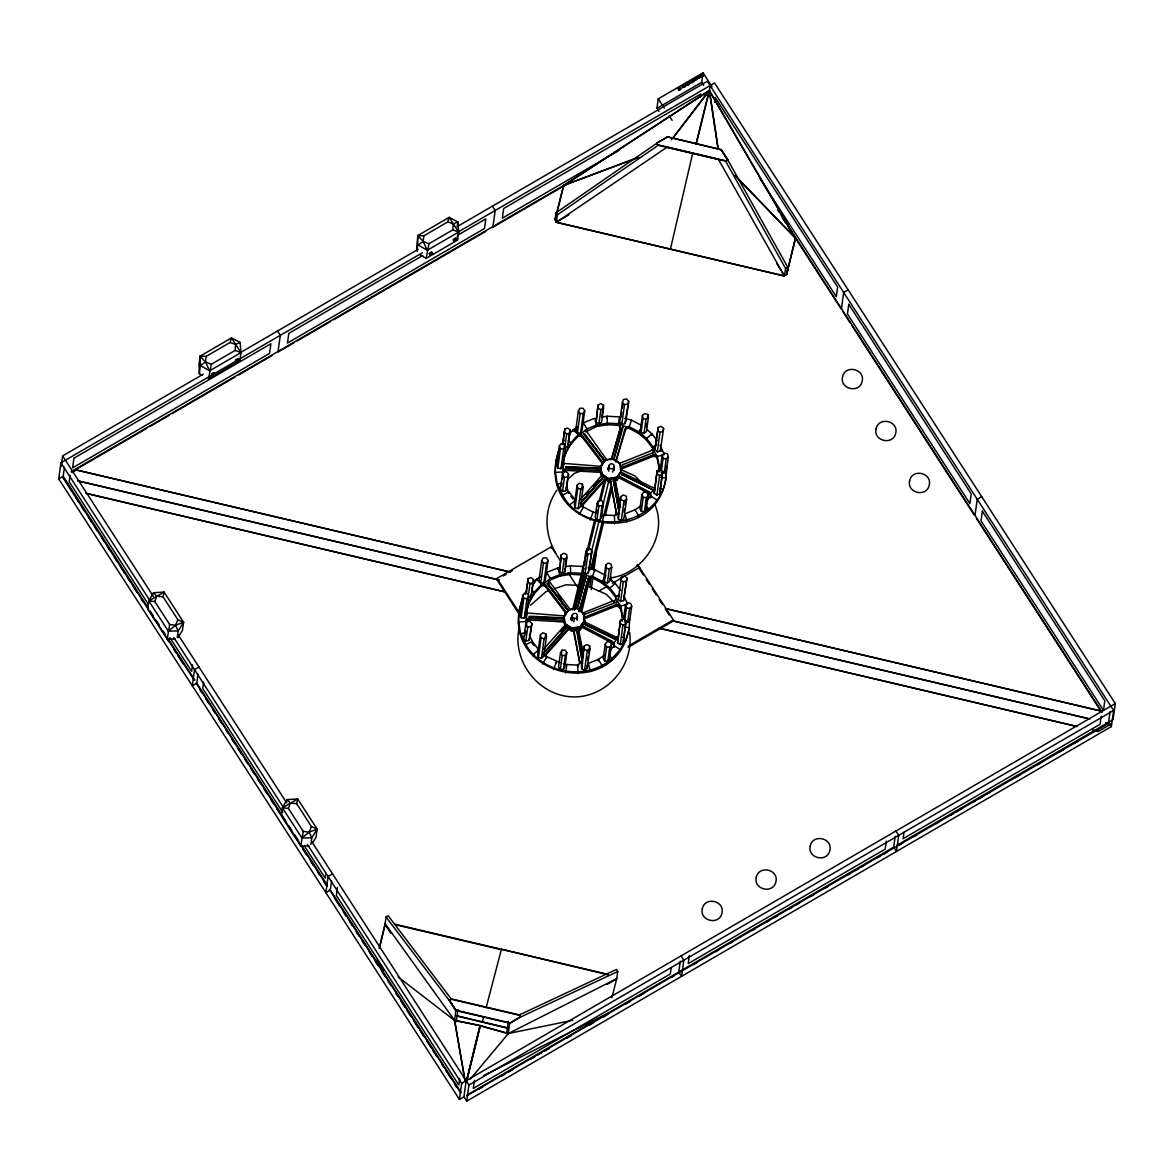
<?xml version="1.0" encoding="UTF-8"?>
<svg xmlns="http://www.w3.org/2000/svg" width="1174" height="1174" viewBox="0 0 1174 1174"><rect width="100%" height="100%" fill="white"/><g stroke="black" fill="none" stroke-linecap="round" stroke-linejoin="round"><path stroke-width="1.5" d="M519.231 627.635C510.866 664.543 544.281 702.287 582.333 696.285C612.021 691.501 633.725 662.253 629.66 632.478M529.225 617.025L529.283 616.233L563.359 617.759L563.3 618.537L529.225 617.025L563.344 618.155M565.883 467.428L565.956 466.65L598.975 468.118L598.901 468.896L565.883 467.428L565.956 466.65M625.771 627.18L629.352 627.752C614.75 706.161 494.445 673.949 522.562 598.637L519.055 611.669M519.275 610.084L518.541 623.57M666.318 467.854L666.538 466.269C668.035 554.906 529.9 532.879 559.235 449.04L555.728 462.086M555.948 460.487L555.214 473.973M622.279 621.295L622.646 616.262L620.679 606.048L615.91 598.916L616.379 596.48L609.966 588.042L601.778 581.145L592.21 576.155L589.774 576.581L581.746 573.294L570.902 572.736L560.233 574.482L550.268 578.459L543.738 583.933L541.64 584.388L534.405 592.195L529.298 601.279L526.436 611.228L527.097 612.989L525.776 623.174L526.671 619.241L529.019 618.316L563.74 620.386C565.354 628.545 576.419 631.553 582.099 625.595L584.359 621.677L616.306 637.203L618.346 637.071L613.841 643.073L614.017 647.226L613.841 643.073L611.962 641.195L582.099 625.595L581.878 627.18L578.048 629.748L582.275 651.321M622.499 619.711L622.646 616.262M629.132 629.337L629.587 619.153M658.952 471.699L659.318 466.665L657.337 456.451L652.583 449.319L653.052 446.898L646.639 438.445L638.451 431.562L628.882 426.558L626.432 426.984L618.404 423.711L607.574 423.139L596.906 424.885L586.941 428.862L580.411 434.336L578.298 434.791C570.08 442.202 564.474 452.239 562.889 463.231L565.956 451.682M659.084 471.845L659.318 466.665M665.805 479.755L666.098 472.961M617.568 642.97L620.444 620.386L623.277 619.05L625.947 620.723L625.786 623.761L623.071 643.308L620.239 644.658L617.568 642.97L620.444 620.386M623.071 643.308L625.947 620.723M654.241 493.373L657.117 470.803L659.949 469.453L662.606 471.141L662.444 474.164L659.729 493.711L656.912 495.061L654.241 493.373L657.117 470.803M659.729 493.711L662.606 471.141M574.996 608.587L583.713 578.151L583.595 574.468L583.933 576.566L574.732 608.69L570.094 609.409L566.25 611.977L563.99 615.895L563.52 621.971L565.34 626.138M577.226 619.652L577.3 618.302M620.899 472.168L621.281 467.59C619.667 459.43 608.616 456.422 602.922 462.38L600.662 466.298L600.193 472.374L602.013 476.556L600.413 470.789L565.692 468.734L563.344 469.644L562.434 473.577L563.769 463.392L563.109 461.646M607.721 469.673L608.47 467.149L608.249 468.734M613.899 470.055L613.973 468.705M679.511 87.991L680.538 89.65L679.408 89.444L679.1 90.471L678.014 88.857L679.203 89.092L679.232 88.153C682.123 87.918 681.36 90.016 679.673 87.903M199.331 373.655L200.446 365.569L200.123 356.148L206.213 356.353L230.031 342.514L231.469 337.921L240.171 342.47L240.963 352.611L239.834 360.697L208.488 378.909L211.32 364.278L235.152 350.424L235.651 344.422L231.469 337.921L200.123 356.148L199.008 364.233L199.331 373.655L202.383 375.401M420.057 254.846L426.162 258.353L428.994 243.722L452.826 229.869L453.325 223.867L449.143 217.366L417.797 235.578L416.887 249.959M230.031 342.514L235.651 344.422L240.963 352.611L209.603 370.823L205.465 361.974L206.213 356.353M447.705 221.945L453.325 223.867L458.638 232.056L427.277 250.267L423.139 241.418L423.887 235.798L447.705 221.945L449.143 217.366L457.845 221.915L458.638 232.056L457.508 240.142L426.162 258.353M466.151 1080.755L463.906 1096.883L459.43 1099.48L58.7 478.919L60.931 462.805L422.508 252.703M61.136 466.636L62.633 455.894L203.263 374.168M62.662 477.202L194.092 679.966M148.276 608.088L63.176 476.321L64.423 467.369M70.088 475.265L69.193 481.722L148.188 604.052M177.964 637.599L182.454 630.365L183.584 622.279L164.096 592.107L153.5 592.723L148.834 600.971L147.719 609.057L169.129 642.075M148.834 600.971L164.096 592.107L163.054 596.788L177.861 619.725L183.584 622.279L178.184 630.966L168.322 631.142L148.834 600.971L154.821 601.572L169.643 624.495L167.207 639.228L175.425 639.082M177.289 637.438L178.184 630.966L175.528 625.287L177.861 619.725M192.536 664.88L191.641 671.323L169.907 637.687M285.81 821.081L196.762 683.18L197.995 674.214M203.66 682.123L202.764 688.566L282.758 812.423M278.062 351.452L280.307 335.324L277.519 331.024M312.445 843.005L316.041 837.223L317.156 829.138L297.668 798.966L287.072 799.567L282.42 807.829L281.29 815.915L300.779 846.087L308.997 845.926M286.617 802.811L287.072 799.567L290.345 803.075L296.64 803.632L311.448 826.569L317.156 829.138L311.77 837.81L310.875 844.282M300.779 846.087L303.215 831.353L288.408 808.416L282.42 807.829L301.909 838.001L311.77 837.81L309.114 832.146L311.448 826.569M325.888 873.339L325.213 878.181L304.477 846.072M417.225 251.471L417.797 235.578L423.887 235.798M460.942 1092.275L330.334 890.024L331.582 881.072M337.466 887.353L336.351 895.424L458.799 1085.04L459.694 1078.583M457.185 226.773L457.845 221.915L453.325 223.867M386.041 916.997L449.172 1000.321L451.33 999.074L388.198 915.735L386.041 916.997L385.028 924.276L390.957 933.462M492.963 226.582L495.193 210.469L492.42 206.154M560.336 560.629L551.384 546.776L497.028 578.371L496.851 579.633L519.715 615.029M667.419 137.094L656.633 143.375L556.065 212.743L555.053 220.022L556.403 222.091L568.935 214.813M556.403 222.091L557.401 214.813L556.065 212.743M520.39 1016.728L509.795 1023.229L455.923 1010.55L449.422 1000.248L451.198 998.869L519.348 1014.894L520.331 1017.11L509.663 1023.39L508.21 1033.839M449.378 1000.615L451.198 998.869M454.426 1021.175L455.967 1010.183L449.422 1000.248M456.348 1021.659L458.036 1009.464M522.694 595.365L519.979 614.927L521.124 617.773L524.264 618.272L526.26 615.939L528.975 596.392L527.83 593.545L524.69 593.031L522.694 595.365L523.839 598.212L521.124 617.773M525.879 593.795L528.153 578.606L531.132 577.608L533.568 579.604L531.059 596.553L528.065 597.537L530.002 583.566L527.581 581.57M526.216 592.562L528.153 578.606M520.801 635.31L518.761 621.971L525.996 621.574L526.642 624.979M524.264 618.272L526.979 598.725L528.975 596.392M459.43 1099.48L461.676 1083.353L307.309 844.326M525.659 624.744L523.721 638.715L525.835 641.004L528.946 640.417L529.944 637.555L531.881 623.585L529.768 621.295L526.656 621.868L525.659 624.744L527.772 627.033L525.835 641.004M526.7 611.155L529.298 601.279M524.719 635.838L525.438 630.599M525.923 627.107L526.656 621.868M531.059 596.553L533.568 579.604M526.451 620.826L528.799 619.901L529.019 618.316M525.747 646.302L525.967 644.717L521.021 633.711L526.231 632.272M529.078 602.864L534.185 593.795L534.405 592.195L531.426 590.199M528.946 640.417L531.881 623.585M457.655 226.347L707.306 81.285L1113.612 710.461L1111.367 726.589L466.694 1101.183L468.925 1085.07L311.785 841.729M541.713 560.614L538.998 580.176L540.73 582.744L543.9 582.612L545.338 579.927L548.053 560.38L546.321 557.811L543.151 557.929L541.713 560.614L543.445 563.182L540.73 582.744M559.367 445.782L556.652 465.33L557.797 468.177L560.937 468.69L562.933 466.357L565.648 446.795L564.503 443.948L561.363 443.449L559.367 445.782L560.497 448.629L557.797 468.177M534.185 593.795L541.419 585.973L541.64 584.388L536.606 579.31L531.939 584.388M533.113 656.002L533.334 654.417L538.661 649.794L532.262 641.356L529.386 634.973M562.551 444.198L564.811 429.009L567.805 428.026L570.226 430.007L568.289 443.977L567.732 446.956L564.738 447.94M474.428 1080.388L473.313 1088.445L670.295 973.994L671.19 967.537M563.124 441.233L564.811 429.009M566.029 613.562L545.47 586.677L543.518 585.518L543.738 583.933L545.69 585.092L566.25 611.977L564.533 616.174M543.9 582.612L546.614 563.065L548.053 560.38M557.474 485.713L555.434 472.388L562.654 471.992M560.937 468.69L563.637 449.128L565.648 446.795M546.453 573.998L546.673 572.413L558.134 567.834L560.013 576.067L550.048 580.044L548.889 581.409L549.241 583.155L549.109 579.824L548.889 581.409M564.004 447.514L564.503 443.948M545.47 586.677L545.69 585.092M564.973 446.193L566.675 433.969L564.254 431.988M551.208 548.053L551.384 546.776M547.231 583.801L567.277 609.13L547.627 583.184M562.331 475.147L560.394 489.118L562.507 491.407L565.619 490.835L566.616 487.958L568.554 474.002L566.44 471.713L563.329 472.286L562.331 475.147L564.445 477.436L562.507 491.407M563.549 464.992L563.769 463.392L600.662 466.298M540.392 634.87L537.677 654.432L538.396 657.396L541.434 658.321L543.767 656.266L546.482 636.719L545.763 633.755L542.711 632.83L540.392 634.87L541.111 637.834L538.396 657.396M561.392 486.241L561.876 482.763M562.361 479.271L563.329 472.286M567.732 446.956L570.226 430.007M550.048 580.044L550.268 578.459L546.673 572.413M563.124 471.244L565.472 470.319L565.692 468.734M562.419 496.705L562.639 495.12L557.694 484.128L561.157 483.16M565.736 453.267L570.857 444.198L571.078 442.613L568.084 440.617M541.434 658.321L544.149 638.759L546.482 636.719M573.059 431.313L573.279 429.728L577.593 426.764M545.264 637.306L545.763 633.755M565.619 490.835L568.554 474.002M542.535 663.926L546.849 656.692L543.606 652.597M575.671 430.579L578.371 411.032L579.824 408.347L582.994 408.214L584.725 410.783L582.011 430.33L580.572 433.03L577.403 433.147L575.671 430.579L577.109 427.894M545.103 651.247L567.262 626.358M545.426 651.511L567.585 626.623M557.914 569.419L558.134 567.834M546.277 654.52L546.497 652.935L569.096 627.591L568.876 629.176L546.277 654.52L545.646 656.457L546.497 652.935M568.7 493.359L566.778 486.975M577.403 433.147L580.117 413.6L578.371 411.032M546.629 658.276L546.849 656.692L559.91 662.635M561.304 554.759L559.455 571.753L562.258 573.235L564.958 571.665L566.895 557.709L566.807 554.671L564.004 553.203L561.304 554.759L559.455 571.753M570.857 444.198L578.078 436.376L578.298 434.791L573.279 429.728L568.612 434.806M569.786 506.405L570.006 504.82L575.333 500.212L568.92 491.759L562.639 495.12C585.753 537.824 659.128 527.39 666.025 478.17L660.654 477.304M602.702 463.965L582.143 437.08L580.191 435.921L580.411 434.336L582.363 435.495L602.922 462.38L601.191 466.577M580.572 433.03L583.287 413.468L584.725 410.783M562.258 573.235L564.195 559.264L566.895 557.709M582.143 437.08L582.363 435.495M565.354 565.149L566.073 559.91M583.904 434.204L603.92 459.548L584.3 433.588M577.065 485.288L574.35 504.835L575.069 507.799L578.107 508.724L580.426 506.684L583.14 487.122L582.421 484.158L579.384 483.233L577.065 485.288L577.784 488.252L575.069 507.799M553.526 669.679L556.432 661.696L556.212 663.281M586.721 430.447L586.941 428.862L583.346 422.816L594.792 418.238L596.686 426.47L585.562 431.827L585.782 430.242L606.753 459.812M578.107 508.724L580.822 489.176L583.14 487.122M563.3 618.537L563.359 617.759M563.769 617.48L568.73 609.482L576.727 608.323L583.317 612.916L584.564 621.075L579.839 627.312L571.855 628.472L565.266 623.878L564.019 615.719M581.688 489.499L582.421 484.158M506.625 1033.502L508.313 1021.307M560.013 576.067L570.681 574.321L570.388 565.824L565.134 566.69M579.193 514.329L583.522 507.095L580.279 503.015M560.468 652.949L558.531 666.92L560.292 669.459L563.461 669.312L564.87 666.612L566.807 652.641L565.046 650.102L561.876 650.249L560.468 652.949L562.229 655.503L560.292 669.459M566.925 609.365L547.289 583.419M603.245 477.524L581.761 501.65L602.922 477.246M565.266 623.878L571.914 627.958L579.912 626.799L584.637 620.562M561.392 653.742L561.876 650.249M583.17 503.338L582.304 506.874L583.17 503.338L605.755 477.994L610.289 479.286L614.941 478.566L618.771 475.998L621.031 472.08L652.979 487.606L655.019 487.474L650.513 493.476L650.675 497.629L650.513 493.476L648.635 491.598L618.771 475.998L618.551 477.583L614.721 480.151L617.539 494.533M563.946 616.218L568.73 609.482M597.977 405.162L596.128 422.17L598.931 423.638L601.631 422.082L603.568 408.112L603.465 405.074L600.677 403.607L597.977 405.162L596.128 422.17M563.461 669.312L565.398 655.341L566.807 652.641M571.767 618.757L572.252 615.264L573.47 613.65L575.553 613.342L577.27 614.545L577.124 620.019M598.931 423.638L600.868 409.667L603.568 408.112M572.105 620.753L572.252 615.264M565.56 672.951L566.895 664.543L577.74 665.115L579.589 663.545L582.774 663.09M574.512 610.275L574.732 608.69M575.143 630.834L571.943 631.289L569.375 628.956M601.778 417.298L603.465 405.074M573.822 621.941L574.306 618.449L572.589 617.26M520.449 1017.11L519.113 1015.04L616.379 969.445L617.715 971.529L520.449 1017.11L519.348 1014.894M573.396 630.453L573.616 628.868L579.751 662.796L573.396 630.453L568.876 629.176M576.727 608.323L583.243 613.43L584.564 621.075M583.375 576.067L581.526 574.878L582.847 566.47L570.388 565.824M577.05 608.249L585.914 576.537M582.627 568.069L582.847 566.47M583.052 571.489L585.767 551.927L586.795 549.08L589.906 548.537L592.004 550.841L588.262 573.25L585.136 573.793L583.052 571.489L584.08 568.627M590.199 520.082L593.09 512.099L596.583 513.053M584.579 565.076L585.312 559.734M585.811 556.183L586.795 549.08M576.405 628.926L582.069 661.094M588.291 578.474L579.046 611.566L588.291 578.474L589.774 576.581L588.071 580.059M583.713 578.151L583.933 576.566M598.901 468.896L598.975 468.118M585.136 573.793L587.851 554.245L585.767 551.927M606.841 417.812L607.061 416.227L619.52 416.887L618.184 425.296L620.048 426.47L620.386 428.554L611.669 458.99M600.618 466.636L605.402 459.9L613.4 458.741L619.989 463.319L621.237 471.478L616.511 477.715L608.514 478.875L601.939 474.281L600.618 466.636L605.402 459.9M596.686 426.47L607.354 424.724L607.061 416.227L601.807 417.093M597.14 503.367L595.203 517.323L596.964 519.877L600.134 519.715L601.543 517.015L603.48 503.044L601.719 500.506L598.549 500.667L597.14 503.367L598.901 505.906L596.964 519.877M603.583 459.782L583.948 433.822M601.939 474.281L600.677 466.122M588.262 573.25L592.004 550.841M597.815 505.891L598.549 500.667M584.74 614.31L616.482 602.262M577.52 666.7L577.74 665.115L578.019 673.597M584.901 614.677L584.799 613.929M584.359 621.677L584.138 623.262L584.608 617.186L582.788 613.004L579.266 609.981M584.168 624.274L584.417 623.541L615 638.436L614.75 639.184L584.168 624.274L584.417 623.541M589.891 587.059L591.358 576.478M592.342 569.419L593.809 558.839M658.937 111.413L656.941 108.346L658.262 98.821L703.035 72.817L711.972 86.671M619.52 594.807L616.379 596.48L616.159 598.065L609.746 589.627L601.558 582.744L591.99 577.74L594.88 569.757L605.887 575.495M593.354 566.837L593.839 563.315M582.95 504.937L605.535 479.579L605.755 477.994L602.233 474.956L580.396 499.478M600.134 519.715L602.071 505.745L603.48 503.044M591.241 589.597L592.943 577.256M593.927 570.212L596.377 552.572L595.79 549.212M608.426 469.16L608.91 465.682L610.142 464.053L612.226 463.759L613.929 464.948L613.797 470.422M584.153 646.214L581.438 665.775L581.717 668.798L584.593 670.119L587.205 668.402L589.92 648.855L589.627 645.817L586.751 644.511L584.153 646.214L581.717 668.798M594.66 571.342L594.88 569.757L588.013 567.878M608.778 471.156L608.91 465.682M602.233 523.355L603.568 514.946L614.398 515.518L616.247 513.948L619.432 513.493M603.348 516.531L603.568 514.946M608.514 478.875L601.998 473.782M611.801 481.237L608.602 481.707L606.048 479.359M656.809 142.949L657.807 145.165L725.943 161.19L727.719 159.811L721.218 149.509L667.36 136.83L656.809 142.949L657.807 145.165M610.069 480.87L610.289 479.286L616.423 513.199L610.069 480.87L605.535 479.579M613.4 458.741L610.128 459.709M584.593 670.119L587.308 650.557L589.92 648.855M614.031 457.699L622.587 426.94M612.564 472.051L614.281 466.944M622.425 402.344L619.711 421.892L621.809 424.21L624.92 423.667L625.962 420.806L628.677 401.259L626.578 398.94L623.467 399.483L622.425 402.344L624.524 404.648L621.809 424.21M621.002 417.254L621.736 411.927M622.235 408.361L622.719 404.81M587.66 660.037L588.159 656.486M588.644 652.935L589.627 645.817M620.048 426.47L620.268 424.885L620.386 428.554M613.254 480.327L619.109 511.82L613.664 480.269M614.721 480.151L614.941 478.566L620.576 507.329M601.558 582.744L604.859 576.918M616.511 477.715L621.31 470.979M590.287 671.587L588.409 663.354L598.358 659.377L604.199 655.371M624.92 423.667L628.677 401.259M605.769 564.958L603.832 578.929L604.375 581.922L607.354 583.008L609.79 581.101L611.727 567.145L611.199 564.151L608.22 563.05L605.769 564.958L606.312 567.967L604.375 581.922M619.989 463.319L621.237 471.478M624.744 430.462L626.432 426.984L615.719 461.969L624.964 428.877M667.36 136.83L721.174 149.876L727.719 159.811M622.396 464.831L653.14 452.68M622.558 465.197L622.455 464.449M614.692 524.015L614.398 515.518M616.027 515.533L616.644 511.615M621.882 475.059L622.132 474.325L651.614 489.235L622.073 474.707M607.354 583.008L609.291 569.052L611.727 567.145M656.193 445.21L653.052 446.898L652.832 448.483L646.419 440.045L638.23 433.147L628.662 428.143L631.553 420.16L640.989 425.091M620.811 496.631L618.111 516.178L618.39 519.202L621.266 520.522L623.864 518.805L626.578 499.258L626.3 496.235L623.423 494.914L620.811 496.631L618.39 519.202M598.138 660.962L598.358 659.377L601.968 665.438L601.748 667.023M609.746 589.627L609.966 588.042L615.308 583.419L620.562 590.361M621.266 520.522L623.981 500.975L626.578 499.258M605.212 644.218L603.275 658.174L604.654 660.933L607.824 661.197L609.614 658.717L611.551 644.746L610.172 641.987L607.002 641.723L605.212 644.218L606.591 646.962L604.654 660.933M624.084 512.231L624.583 508.68M625.067 505.113L625.566 501.562M624.847 515.357L625.067 513.772L635.031 509.795L640.872 505.789M613.767 602.145L615.91 598.916M638.23 433.147L641.532 427.321M626.96 522.004L625.067 513.772M607.824 661.197L609.761 647.226L611.551 644.746M616.306 601.895L616.423 602.644M642.442 415.376L640.505 429.332L641.033 432.34L644.012 433.426L646.463 431.518L648.4 417.548L647.857 414.554L644.878 413.468L642.442 415.376L642.97 418.37L641.033 432.34M616.497 604.449L584.608 617.186L584.388 618.771L616.277 606.033L616.497 604.449L618.918 604.434L618.698 606.019L620.459 607.633L622.425 617.847M613.62 644.658L611.742 642.78L611.962 641.195M618.228 599.488L621.545 576.962L624.539 576.008L626.945 578.034L623.629 600.56L620.62 601.514L618.228 599.488L618.83 596.524M611.801 660.111L612.021 658.526L620.21 649.633L626.08 639.199L629.352 627.752M620.62 601.514L623.335 581.952L620.929 579.941L621.545 576.962M644.012 433.426L645.949 419.456L648.4 417.548M616.086 638.788L616.306 637.203M620.459 607.633L620.679 606.048L627.606 604.126L624.084 596.275M646.17 426.778L646.654 423.286M647.373 418.047L647.857 414.554M623.629 600.56L626.945 578.034M646.419 440.045L646.639 438.445L651.981 433.837L657.235 440.764M623.555 618.889L625.493 604.918L627.635 602.702L630.731 603.392L631.7 606.283L629.763 620.254L627.62 622.469L624.524 621.78M620.239 644.658L622.954 625.096L625.786 623.761M638.407 517.426L638.627 515.841L635.031 509.795M619.989 651.218L620.21 649.633L614.237 645.641L609.497 650.792M641.885 494.621L639.947 508.591L641.312 511.336L644.482 511.6L646.272 509.12L648.209 495.149L646.83 492.405L643.675 492.141L641.885 494.621L643.264 497.365L641.312 511.336M624.759 620.033L626.461 607.824L625.493 604.918M651.761 435.422L651.981 433.837L646.595 429.302M703.696 85.409L701.714 82.327L703.035 72.817M700.232 97.251L700.687 94.023L503.705 208.488L502.355 218.159L618.977 150.404M627.62 622.469L629.558 608.499L631.7 606.283M625.859 640.784L626.08 639.199L622.205 637.012M652.362 450.904L652.583 449.319L650.645 450.963L619.461 463.422M644.482 511.6L646.419 497.629L648.209 495.149M652.979 452.298L653.096 453.061M653.17 454.852L621.281 467.59L621.061 469.174L652.949 456.437L653.17 454.852L655.591 454.837L655.371 456.437L657.117 458.051L659.098 468.25M650.293 495.061L648.415 493.183L648.635 491.598M654.887 449.891L658.203 427.38L661.211 426.411L663.618 428.437L660.302 450.963L657.293 451.917L654.887 449.891L658.203 427.38M636.616 565.398L639.537 567.512L639.36 568.788L643.337 574.937M648.474 510.529L648.694 508.929L646.243 506.361M651.423 489.587L651.673 488.854M657.293 451.917L660.008 432.37L657.601 430.344M657.117 458.051L657.337 456.451L664.279 454.529L660.037 445.107M709.345 90.97L710.094 85.599M660.228 469.292L662.165 455.321L664.293 453.105L667.404 453.795L668.373 456.701L666.436 470.657L664.293 472.873L661.182 472.197L663.119 458.227L662.165 455.321M656.912 495.061L659.612 475.514L662.444 474.164M656.648 501.636L656.868 500.051L650.895 496.044L646.155 501.21M714.54 102.285L715.201 97.442L837.649 287.058L836.314 296.728L760.282 178.991M664.293 472.873L666.23 458.917L668.373 456.701M662.532 491.202L662.752 489.617L660.17 488.149M725.943 161.19L727.763 159.444M617.715 971.529L616.702 978.808L607.31 984.267M637.555 564.445L673.333 619.843L673.157 621.119L628.119 647.285M680.289 961.257L678.807 972.013L681.58 976.328L683.826 960.2L681.037 955.885M689.329 955.519L688.199 963.59L885.181 849.125L886.311 841.068M784.584 275.758L785.597 268.479L725.752 161.366L727.909 160.119L787.754 267.232L786.741 274.511L784.584 275.758L776.674 263.519M841.435 308.571L843.666 292.443L848.142 289.846M895.938 831.016L898.712 835.33L896.481 851.458L893.693 847.144L895.19 836.402M903.995 832.263L903.1 838.72L1100.082 724.255L1101.197 716.199M975.007 515.43L977.238 499.302L981.728 496.705M1110.076 711.532L1108.579 722.274L1111.367 726.589M1108.755 723.316L466.914 1095.694M458.858 231.586L714.57 83.002L1115.3 703.549L1113.069 719.677L896.848 845.309M579.589 663.545L579.971 661.197M689.505 83.706L688.36 83.706L688.933 82.694M482.309 1022.305L483.791 1016.596M663.618 428.437L663.017 431.416L660.008 432.37M660.302 450.963L660.903 447.984M296.64 803.632L297.668 798.966L282.42 807.829M670.427 249.123L692.66 153.354M379.261 948.093L385.204 923.835L454.705 1020.558L465.124 1081.019M379.422 948.313L385.204 923.835M572.604 609.79L581.335 574.174M583.082 567.042L594.426 520.742M596.172 513.625L597.052 510.059M599.239 501.151L604.478 479.784M574.071 609.115L582.363 575.275M588.482 550.342L595.893 520.067M600.706 500.476L605.931 479.109M591.3 552.47L598.725 522.195M601.778 509.736L608.763 481.237M580.484 610.627L588.35 578.562M590.522 569.669L601.88 523.355M603.627 516.237L611.038 485.963M466.43 1080.887L480.005 1025.445L454.543 1020.323L464.963 1080.784M695.962 144.226L709.125 90.53L795.312 238.381L786.609 274.613L795.532 238.234L709.507 90.618L563.667 185.712L555.082 219.846L563.505 185.492L709.125 90.53L671.455 139.706M466.592 1081.107L480.166 1025.68L508.401 1033.487L470.319 1079.067M581.673 611.918L590.405 576.302M592.151 569.185L603.509 522.885M605.256 515.753L612.241 487.269M696.123 144.461L709.507 90.618L718.253 148.981M466.797 1080.975L480.386 1025.533M611.889 997.68L616.732 978.632L508.195 1033.619L480.166 1025.68L454.705 1020.558L398.03 976.915M486.109 1007.732L501.43 949.252L608.264 974.816M614.442 457.816L622.998 427.057M577.461 608.367L586.325 576.639M611.405 459.093L620.606 426.969M154.821 601.572L156.758 596.231L153.5 592.723M288.408 808.416L290.345 803.075M556.872 490.218C543.577 509.09 544.266 533.832 555.845 553.35M622.132 474.325L651.614 489.235M614.75 639.184L615 638.436M561.744 444.579L564.268 440.103M525.072 594.161L526.759 591.182M571.122 617.92L571.797 616.746L570.902 619.505M556.344 222.341L666.891 147.278L718.444 159.415L784.437 276.007L556.373 222.282L784.437 276.007M652.993 491.466L654.798 489.059M618.566 477.539L616.599 480.548L619.432 476.805M594.293 555.317L596.377 552.572M577.608 616.526L576.375 618.155L574.306 618.449M582.832 625.889L579.927 630.13L582.774 626.402M672.717 138.473L709.287 90.765L718.033 149.113M581.761 501.65L602.878 477.627M586.237 494.254L588.658 491.524M593.516 486.08L598.373 480.636M543.723 649.075L565.56 624.553M560.497 631.597L564.136 627.503M534.053 583.449L536.606 579.31L540.921 576.361M568.084 478.963L574.541 473.269L582.818 470.407M530.472 605.344L545.969 591.681L549.285 590.537M697.048 79.48L696.813 77.939L696.93 79.26M431.269 252.938C434.277 249.651 425.868 255.389 430.462 253.481M455.263 238.997C457.992 235.636 449.598 241.991 454.866 239.276M168.322 631.142L175.528 625.287L183.584 622.279M301.909 838.001L309.114 832.146L317.156 829.138M691.824 82.048L692.366 81.74C689.593 80.551 691.354 83.838 693.071 82.356L692.014 80.727L692.234 81.564M211.32 364.278L205.465 361.974L200.446 365.569L209.603 370.823M428.994 243.722L423.139 241.418L418.12 244.999L427.277 250.267M237.192 359.831C241.374 356.412 232.628 361.108 236.356 360.33M557.401 214.813L657.983 145.444L656.633 143.375M508.401 1033.487L572.633 1020.309M608.103 1013.133L483.952 1075.399M212.787 374.036C217.66 370.837 209.559 373.904 211.98 374.433M688.742 81.975L689.622 83.75M656.941 108.346L701.714 82.327M239.599 353.051L418.149 249.314M422.757 255.521L288.819 333.357L287.469 343.028L484.451 228.563L485.801 218.892L457.434 235.372M58.7 478.919L63.176 476.321M71.071 471.728L571.958 180.679M72.172 471.669L146.677 428.393M149.846 426.544L168.865 415.493M172.035 413.659L235.431 376.81M238.601 374.976L271.884 355.634M278.223 351.951L294.072 342.735M297.242 340.9L330.525 321.559M333.695 319.71L485.86 231.293M492.2 227.609L566.704 184.318M72.098 472.491L76.398 469.982L510.294 572.061L76.398 469.996M785.597 268.479L787.754 267.232M198.993 667.052L194.517 669.65L192.272 685.777L196.762 683.18M503.059 576.023L506.17 574.218M509.281 572.413L512.378 570.608M598.769 591.212L606.327 586.824M612.358 583.317L639.537 567.512M628.295 646.023L673.333 619.843M332.565 873.896L328.089 876.508L325.858 892.622L330.334 890.024M461.676 1083.353L1115.3 703.549M468.925 1085.07L1113.612 710.461M467.076 1095.049L893.693 847.144M479.52 1088.958L482.69 1087.109M501.709 1076.059L504.879 1074.225M508.048 1072.376L512.803 1069.617M530.237 1059.491L534.992 1056.717M538.162 1054.883L541.331 1053.034M544.501 1051.2L549.256 1048.426M566.69 1038.3L571.444 1035.541M588.878 1025.401L593.633 1022.642M603.143 1017.124L607.897 1014.351M625.331 1004.225L630.086 1001.466M639.595 995.934L644.35 993.175M671.293 977.516L674.463 975.667M693.496 964.617L696.666 962.783M715.685 951.732L718.855 949.883M729.949 943.441L733.119 941.592M752.138 930.542L755.308 928.707M766.402 922.25L769.572 920.416M774.326 917.657L777.496 915.808M788.59 909.366L791.76 907.517M796.515 904.758L799.685 902.909M810.779 896.466L813.949 894.632M825.043 888.175L828.213 886.341M847.232 875.29L850.402 873.441M855.156 870.682L858.326 868.833M861.496 866.999L864.666 865.15M877.345 857.783L880.515 855.949M883.684 854.1L886.854 852.265M899.533 844.898L902.703 843.049M913.812 836.607L916.982 834.758M936.001 823.708L939.171 821.873M950.265 815.416L953.435 813.582M956.605 811.733L961.359 808.974M972.454 802.532L975.623 800.683M978.793 798.848L983.548 796.075M986.718 794.24L989.887 792.391M1015.246 777.658L1020.001 774.899M1037.434 764.758L1042.189 761.999M1059.623 751.874L1064.378 749.115M1073.887 743.582L1078.642 740.823M1098.204 731.475L1092.847 730.213L1098.204 731.49L1111.118 723.962L1105.761 722.729L1109.342 723.551M532.262 641.356L525.967 644.717C543.019 674.052 586.648 680.979 612.021 658.526L609.57 655.958M235.651 344.422L240.171 342.47M582.788 613.004L613.987 600.56M638.597 157.213L563.505 185.492L638.759 157.433M554.245 588.82L565.839 584.799L579.985 585.415M610.906 577.872C643.807 573.264 668.769 534.654 654.461 503.617M566.675 433.969L569.669 432.986M530.002 583.566L532.996 582.583M623.335 581.952L626.344 580.998M578.078 436.376L580.191 435.921M541.419 585.973L543.518 585.518M564.445 477.436L567.556 476.864M527.772 627.033L530.883 626.461M624.524 404.648L627.635 404.105M626.212 428.569L628.662 428.143M587.851 554.245L590.977 553.702M589.553 578.166L591.99 577.74M613.048 468.558L610.964 468.852L609.262 467.663M608.587 478.361L616.585 477.202M568.671 609.996L575.069 609.071M572.002 630.79L575.201 630.321M598.901 505.906L602.071 505.745M562.229 655.503L565.398 655.341M580.117 413.6L583.287 413.468M543.445 563.182L546.614 563.065M652.949 456.437L655.371 456.437M616.277 606.033L618.698 606.019M565.897 467.032L598.96 468.514M607.354 424.724L618.184 425.296M570.681 574.321L581.526 574.878M565.472 470.319L600.193 472.374M563.99 615.895L527.097 612.989M528.799 619.901L563.52 621.971M643.264 497.365L646.419 497.629M606.591 646.962L609.761 647.226M156.758 596.231L163.054 596.788M169.643 624.495L175.528 625.287M303.215 831.353L309.114 832.146M182.586 623.966L182.528 623.174M560.497 448.629L563.637 449.128M523.839 598.212L526.979 598.725M663.119 458.227L666.23 458.917M626.461 607.824L629.558 608.499M657.851 144.784L726.002 160.823M394.508 924.099L608.352 974.405M396.21 924.921L499.566 949.238M451.139 999.235L519.29 1015.275M455.967 1010.183L509.839 1022.862M508.166 1027.969L456.613 1015.848L508.093 1028.38M624.685 418.296L631.553 420.16M563.403 663.589L566.895 664.543M577.784 488.252L580.822 489.176M541.111 637.834L544.149 638.759M642.97 418.37L645.949 419.456M606.312 567.967L609.291 569.052M452.826 229.869L458.638 232.056M235.152 350.424L240.963 352.611M620.459 469.468L634.973 475.925L643.425 484.671M587.059 585.723L606.386 594.337L613.65 601.822M621.105 499.654L623.981 500.975M584.432 649.251L587.308 650.557M584.226 623.893L614.941 638.817M618.551 477.583L648.415 493.183M583.522 507.095L593.09 512.099M581.878 627.18L611.742 642.78M598.065 408.2L600.868 409.667M561.392 557.797L564.195 559.264M656.956 473.826L659.612 475.514M620.283 623.423L622.954 625.096M614.648 460.164L618.595 462.908M605.975 479.858L608.602 481.707M567.981 628.545L571.943 631.289M609.922 578.899L615.308 583.419M617.275 605.564L620.899 609.321M734.983 175.322L795.532 238.234L737.287 178.081M697.738 78.35C700.042 79.069 696.05 76.912 698.325 77.792M689.96 82.87C692.176 83.559 688.184 81.402 690.547 82.312M417.797 235.578L423.139 241.418M200.123 356.148L205.465 361.974M584.241 433.969L603.92 459.548M547.568 583.566L567.277 609.13M570.843 496.162L572.971 498.979M532.042 642.941L534.17 645.759M549.461 581.57L570.094 609.409M557.929 594.88L561.187 599.268M376.282 960.215L380.699 966.349M381.594 967.611L383.722 970.56M777.496 209.588L779.492 212.67M781.077 215.106L1101.887 711.899M782.383 217.924L785.377 222.546M788.356 227.169L841.098 308.835M843.093 311.917L850.049 322.703M852.045 325.785L974.435 515.298M976.416 518.38L1101.799 712.53M721.203 149.729L727.909 160.119M658.262 98.821L664.235 108.067M669.195 115.756L672.174 120.379M646.316 579.56L649.31 584.182M652.289 588.79L656.266 594.954M659.245 599.562L662.224 604.184M665.203 608.807L669.18 614.956M568.289 572.941L577.226 586.795M497.028 578.371L519.891 613.767M449.172 1000.321L455.879 1010.711M62.633 455.894L153.471 596.568M178.213 634.87L286.06 801.886M60.931 462.805L149.993 600.706M173.737 637.467L283.565 807.551M150.257 611.155L153.222 615.748M156.186 620.356L159.15 624.95M163.113 631.084L165.094 634.136M168.058 638.744L194.781 680.113M288.775 825.674L291.739 830.267M294.718 834.861L298.666 840.995M301.645 845.588L327.37 885.431M463.906 1096.883L466.694 1101.183M63.484 477.48L71.511 489.94M196.087 683.048L327.429 886.429M329.424 889.51L460.766 1092.906M69.633 487.988L71.614 491.07M75.606 497.233L78.585 501.856M81.578 506.478L84.557 511.101M88.534 517.264L91.528 521.887M94.507 526.51L97.486 531.132M101.478 537.296L104.457 541.918M107.436 546.541L110.429 551.164M114.406 557.327L117.385 561.95M120.379 566.572L124.356 572.736M127.35 577.359L130.329 581.981M133.308 586.604L137.299 592.767M141.276 598.931L143.257 602.013M174.104 649.78L176.1 652.861M178.096 655.943L183.071 663.648M199.976 689.842L201.972 692.924M205.949 699.088L208.943 703.71M212.92 709.874L214.901 712.956M218.892 719.119L221.871 723.742M225.848 729.905L227.844 732.987M231.821 739.15L234.8 743.773M237.794 748.396L241.771 754.559M244.75 759.182L247.743 763.804M250.722 768.427L254.714 774.591M257.693 779.213L260.672 783.836M263.666 788.458L267.643 794.622M270.622 799.245L273.615 803.867M276.594 808.49L280.571 814.653M302.466 848.553L306.443 854.716M310.435 860.88L313.414 865.502M317.391 871.666L319.387 874.747M323.364 880.911L326.343 885.534M334.311 897.861L339.286 905.565M343.263 911.728L346.257 916.351M349.236 920.974L352.215 925.596M356.206 931.76L359.185 936.382M362.164 941.005L365.158 945.628M369.135 951.791L372.114 956.414M375.108 961.036L378.087 965.659M382.078 971.823L385.057 976.445M388.036 981.068L391.03 985.69M396.005 993.395L397.986 996.477M400.98 1001.099L404.957 1007.263M406.952 1010.344L410.929 1016.508M413.908 1021.116L417.885 1027.279M419.881 1030.361L423.858 1036.525M426.852 1041.147L430.829 1047.311M432.824 1050.392L436.801 1056.556M441.776 1064.26L443.757 1067.342M445.753 1070.424L450.728 1078.128M454.705 1084.292L456.701 1087.373M660.522 448.263L661.945 451.403M571.048 619.256L571.591 620.518M525.116 613.092L526.26 615.939M610.524 576.229L611.903 581.541M543.048 653.302L543.767 656.266M618.243 498.128L618.947 501.724M578.268 628.163L583.566 655.121M613.62 480.65L619.109 511.82M576.83 628.868L582.436 661.417M620.342 467.678L621.134 472.271M620.532 469.717L621.061 472.784M601.235 472.52L601.763 475.587M583.933 618.801L584.725 623.394M564.562 622.117L565.354 626.696M586.927 665.379L587.205 668.402M457.244 236.766L457.508 240.142M564.855 568.642L564.958 571.665M686.086 85.57C683.385 85.379 685.821 84.587 686.086 85.57M701.26 76.75C698.442 76.369 701.069 75.958 701.26 76.75M702.346 908.588C699.234 920.959 719.207 925.714 721.937 913.211C725.048 900.84 705.075 896.085 702.346 908.588M756.305 877.242C753.18 889.613 773.167 894.353 775.897 881.85C779.008 869.479 759.035 864.739 756.305 877.242M810.251 845.896C807.14 858.267 827.127 863.007 829.857 850.504C832.968 838.133 812.98 833.379 810.251 845.896M842.565 376.751C839.454 389.122 859.427 393.862 862.156 381.359C865.282 368.988 845.295 364.248 842.565 376.751M876.112 428.686C872.986 441.057 892.974 445.797 895.703 433.294C898.814 420.923 878.842 416.183 876.112 428.686M909.645 480.621C906.533 492.992 926.506 497.747 929.236 485.229C932.361 472.858 912.374 468.118 909.645 480.621M682.901 86.304L683.826 86.876L682.901 86.304M694.113 79.803L695.037 80.375L694.157 79.715M686.13 84.44L687.23 85.056L686.13 84.44M684.104 86.627C682.358 88.916 682.725 83.985 684.104 86.627M695.316 80.111C693.687 82.371 693.819 77.484 695.316 80.111M685.557 85.042L685.557 85.1M700.731 76.237L700.731 76.281M696.373 79.406L695.463 78.951L696.373 79.406M73.918 458.212L72.583 467.898L269.565 353.433L270.901 343.762L73.918 458.212M848.787 304.301L847.437 313.972L969.885 503.587L971.236 493.902L848.787 304.301M982.359 511.145L981.024 520.816L1103.472 710.431L1104.807 700.761L982.359 511.145M695.213 78.951C696.079 81.681 698.354 77.998 695.272 78.849M682.622 87.639L682.167 86.436L682.622 87.639M688.448 83.075L689.285 83.736L688.448 83.075M699.572 77.279L699.102 78.247L699.293 77.528C697.136 75.312 701.935 78.937 699.572 77.279M212.465 375.489L215.121 374.066L212.465 375.489M236.458 361.548L239.114 360.125L236.458 361.548M430.139 254.934L432.766 253.408L430.139 254.934M454.133 240.993L456.759 239.467L454.133 240.993M683.767 85.497L685.102 86.847L683.855 85.438M693.012 80.126L694.333 81.476L693.086 80.081M687.186 83.53L687.744 84.836L687.186 83.53M687.715 83.222L688.566 84.983L687.715 83.222M701.186 75.4L702.023 77.161L701.949 75.297C704.958 74.843 702.243 77.704 701.186 75.4M1101.3 711.106L665.629 608.602L1101.3 711.121M498.965 579.941L77.763 480.841L498.95 579.956M1089.707 718.928L672.071 620.664L1089.707 718.943M505.407 592.004L85.805 493.285L505.392 592.019M1076.778 726.427L658.952 628.134L1076.778 726.457"/></g></svg>
